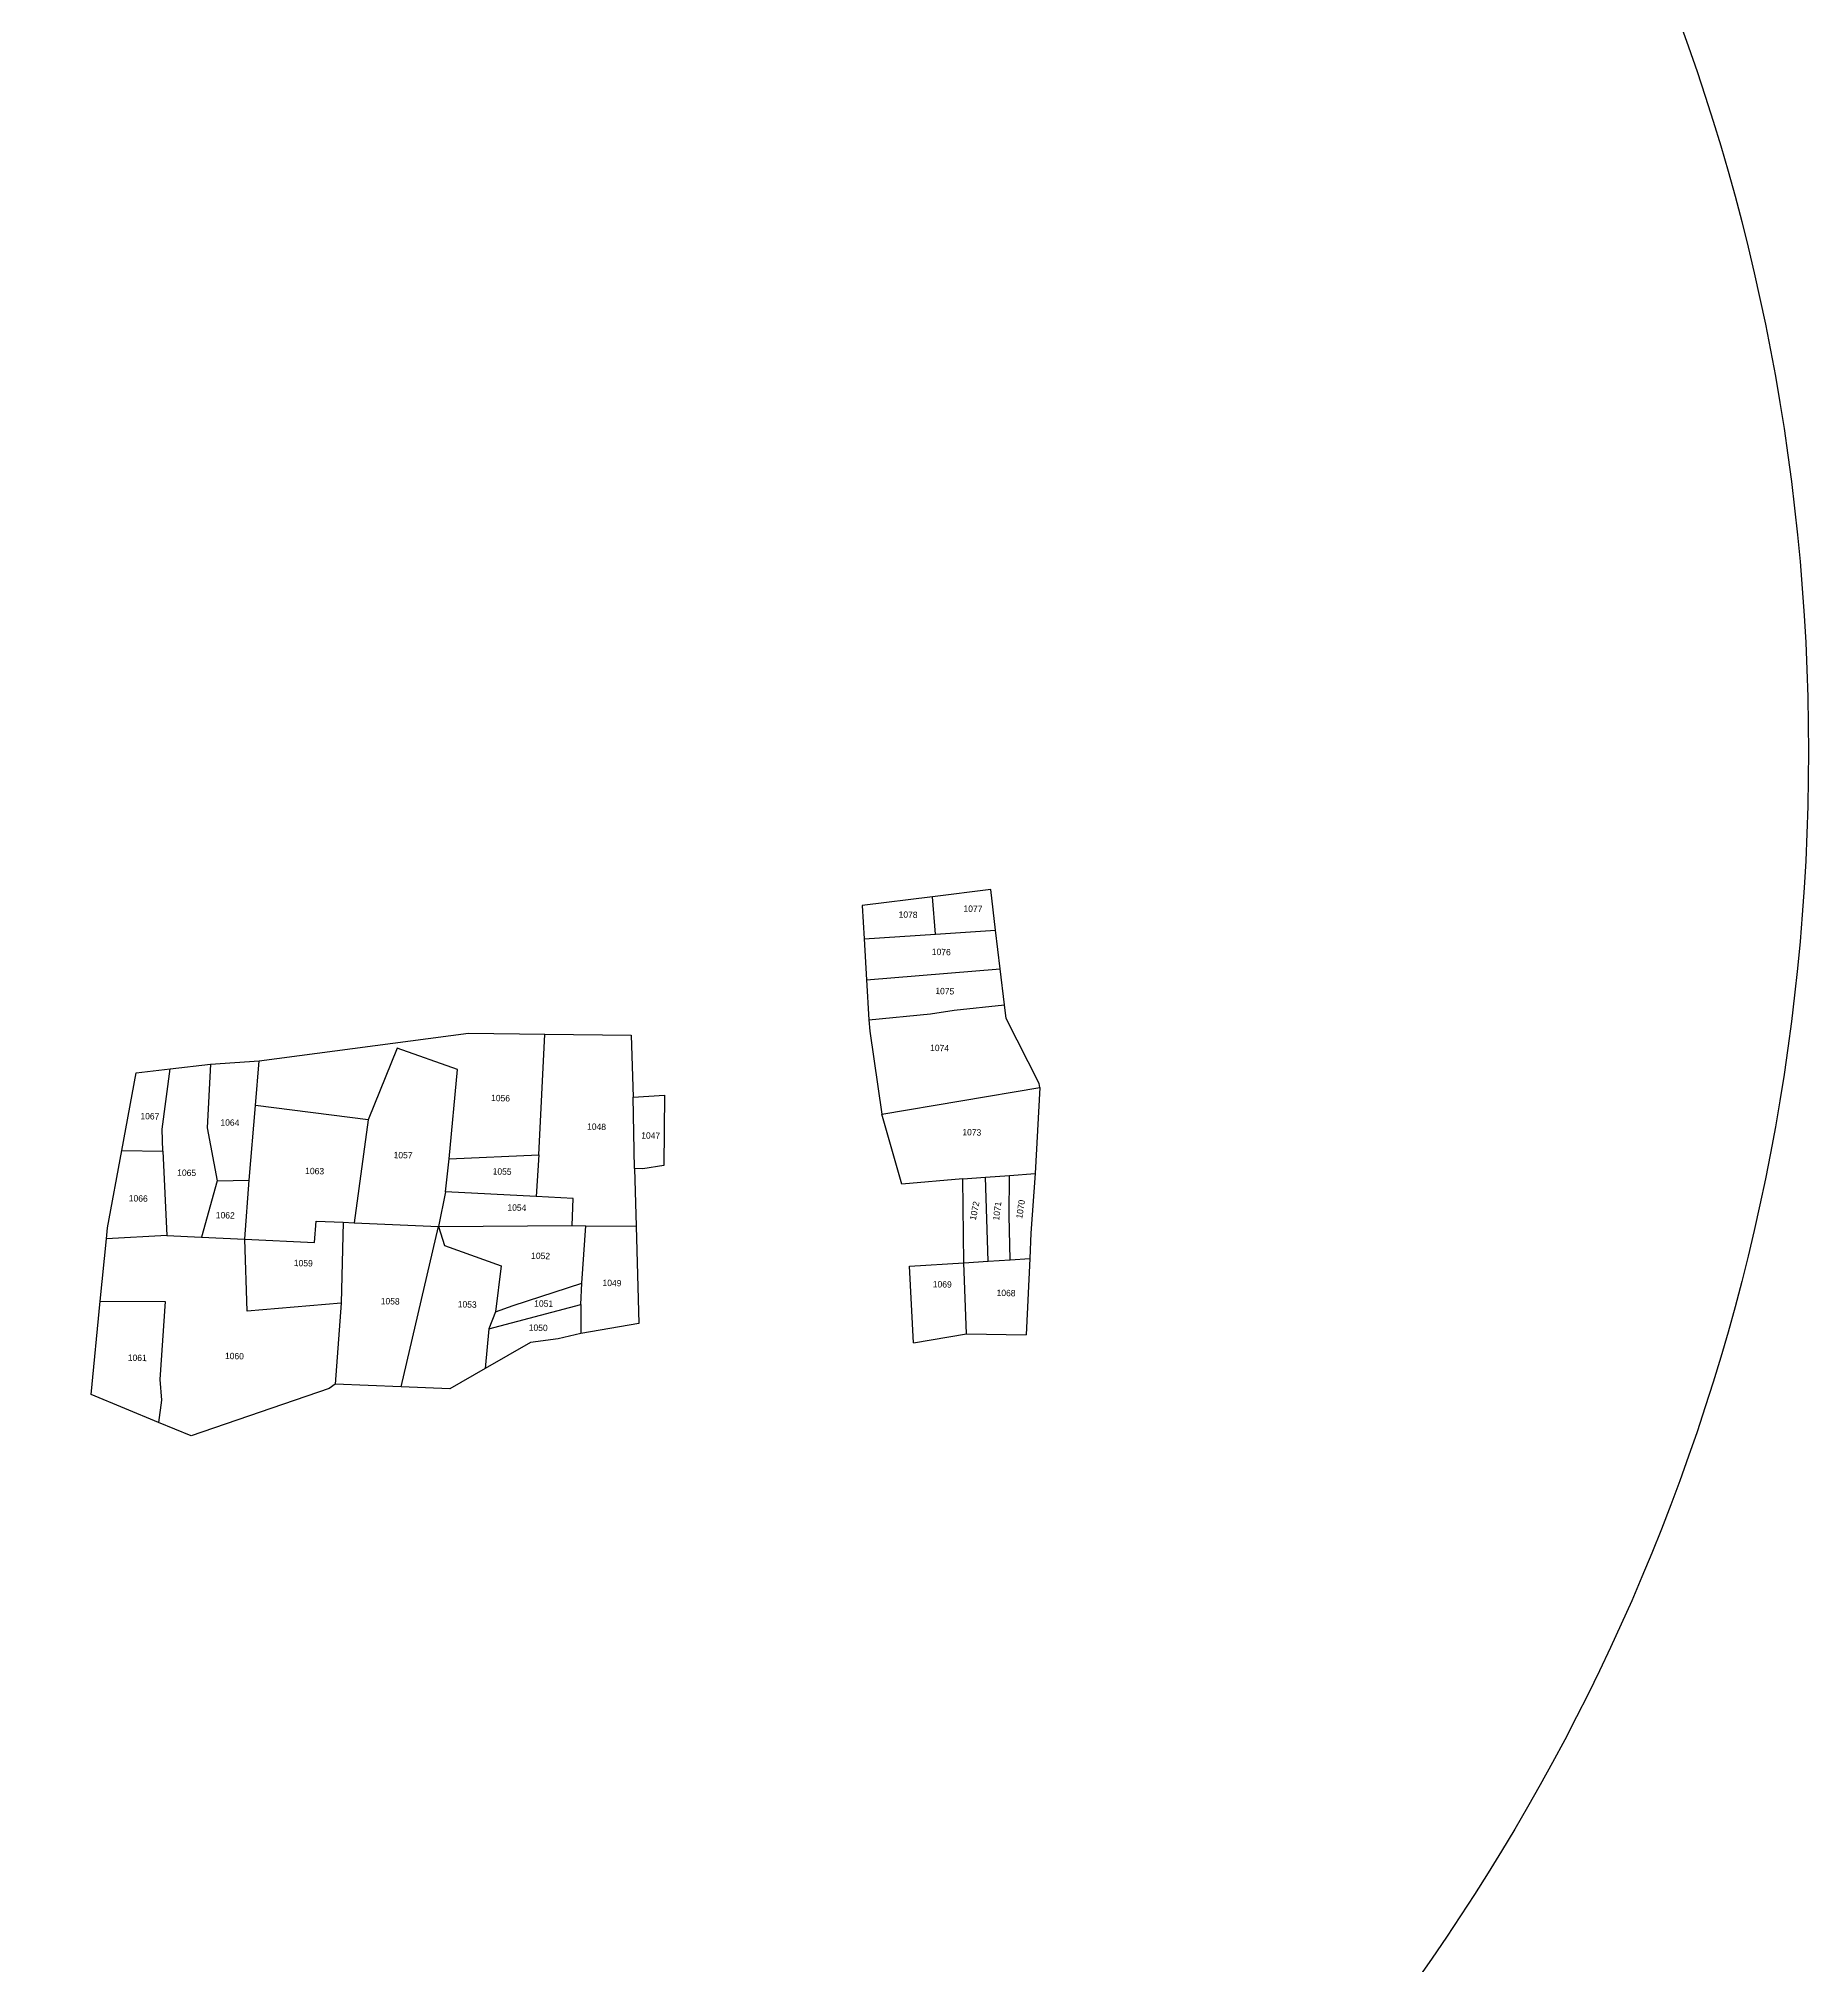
# Model space of a CAD drawing. Header units: metres. Extents: x 258265 to 262653, y 2177285 to 2183135.
# Drawn here: x 258964 to 259466, y 2180021 to 2180567 of the extents above; entities that cross this region are included whole.
import ezdxf

# ---------------------------------------------------------------- set-up
doc = ezdxf.new("R2010")
doc.units = ezdxf.units.M
for name, color, linetype in [('OFF', 1, 'Continuous'), ('POLY_PARCEL', 6, 'Continuous'), ('TEXT_PARCEL', 7, 'Continuous')]:
    doc.layers.add(name, color=color, linetype=linetype)
doc.styles.add('TEXT_MAP', font='', dxfattribs={"height": 1.8})
doc.styles.get('TEXT_MAP').set_extended_font_data('Kruti Dev 050')

# ---------------------------------------------------------------- blocks, each defined once
blk = doc.blocks.new('FQWF')
at = {"layer": 'OFF'}
for points in [[(369.45, 267.99), (384.49, 270.5)], [(384.49, 270.5), (401.37, 270.2)]]:
    blk.add_lwpolyline(points, dxfattribs=at)
at = {"layer": 'POLY_PARCEL'}
for points in [[(374.88, 394.29), (354.94, 391.8), (355.48, 382.39)], [(392.67, 384.82), (391.41, 396.36), (374.88, 394.29)], [(375.71, 383.71), (374.88, 394.29)], [(355.48, 382.39), (375.71, 383.71)], [(355.48, 382.39), (356.15, 370.74)], [(375.71, 383.71), (392.67, 384.82)], [(393.99, 373.89), (392.67, 384.82)], [(356.15, 370.74), (393.99, 373.89)], [(395.24, 363.65), (393.99, 373.89)], [(356.15, 370.74), (356.8, 359.48)], [(356.8, 359.48), (374.26, 361.09), (381.04, 362.15), (395.24, 363.65)], [(405.31, 340.29), (405.09, 341.4), (395.7, 359.83), (395.24, 363.65)], [(356.8, 359.48), (357.14, 356.23), (360.48, 332.76)], [(360.48, 332.76), (405.31, 340.29)], [(405.31, 340.29), (403.97, 315.91)], [(383.42, 314.39), (366.2, 312.93), (360.48, 332.76)], [(383.42, 314.39), (389.91, 314.87)], [(383.76, 290.64), (383.42, 314.39)], [(389.91, 314.87), (396.71, 315.37)], [(390.59, 291.07), (389.91, 314.87)], [(396.86, 291.46), (396.62, 303.98), (396.71, 315.37)], [(396.71, 315.37), (403.97, 315.91)], [(403.97, 315.91), (402.72, 299.01), (402.45, 291.82)], [(369.45, 267.99), (368.34, 289.66), (383.76, 290.64)], [(383.76, 290.64), (390.59, 291.07)], [(384.49, 270.5), (383.76, 290.64)], [(390.59, 291.07), (396.86, 291.46)], [(396.86, 291.46), (402.45, 291.82)], [(402.45, 291.82), (401.37, 270.2)]]:
    blk.add_lwpolyline(points, dxfattribs=at)
at = {"layer": 'TEXT_PARCEL', "style": 'TEXT_MAP'}
for s, rotation, p in [('1078', 358.6564, (365.24, 388.38)), ('1077', 358.6564, (383.62, 390.07)), ('1076', 358.6564, (374.65, 377.82)), ('1075', 358.6564, (375.64, 366.73)), ('1074', 358.6564, (374.17, 350.63)), ('1073', 358.6564, (383.3, 326.75)), ('1072', 78.3452, (387.11, 302.55)), ('1071', 82.7968, (393.72, 302.51)), ('1070', 81.1559, (400.27, 303.02)), ('1069', 358.6564, (374.93, 283.69)), ('1068', 358.6564, (393, 281.24))]:
    blk.add_text(s, height=1.8, rotation=rotation, dxfattribs=at).set_placement(p)
blk = doc.blocks.new('RGFSF')
at = {"layer": 'OFF'}
blk.add_lwpolyline([(492.17, 303.81), (506.03, 304.73)], dxfattribs=at)
at = {"layer": 'POLY_PARCEL'}
for points in [[(506.03, 304.73), (565.28, 312.59), (586.93, 312.32)], [(585.27, 278.12), (586.93, 312.32)], [(586.93, 312.32), (611.44, 312.03), (611.99, 294.47)], [(559.86, 277), (562.19, 302.28), (545.11, 308.33), (536.84, 287.98)], [(467.06, 279.29), (471.12, 301.35), (480.82, 302.48)], [(478.71, 279.14), (478.48, 285.35), (480.82, 302.48)], [(480.82, 302.48), (492.17, 303.81)], [(492.17, 303.81), (491.27, 285.72), (494.07, 270.77)], [(504.95, 292.12), (506.03, 304.73)], [(611.99, 294.47), (620.87, 295.02), (620.69, 275.05), (614.75, 274.14), (612.37, 274.2)], [(503.14, 270.94), (504.95, 292.12)], [(536.84, 287.98), (504.95, 292.12)], [(612.37, 274.2), (611.99, 294.47)], [(536.84, 287.98), (532.91, 258.87)], [(463.03, 257.39), (467.06, 279.29)], [(467.06, 279.29), (478.71, 279.14)], [(478.71, 279.14), (479.87, 255.23)], [(558.78, 267.63), (559.86, 277)], [(559.86, 277), (585.27, 278.12)], [(585.27, 278.12), (584.51, 266.28)], [(612.37, 274.2), (612.8, 257.94)], [(494.07, 270.77), (489.63, 254.77)], [(494.07, 270.77), (503.14, 270.94)], [(501.91, 254.19), (501.91, 254.27), (503.14, 270.94)], [(558.78, 267.63), (556.83, 257.81)], [(584.51, 266.28), (558.78, 267.63)], [(594.65, 258.07), (595, 265.73), (584.51, 266.28)], [(462.73, 254.29), (463.03, 257.39)], [(501.91, 254.19), (521.71, 253.25), (522.14, 259.34), (529.78, 259)], [(529.78, 259), (529.24, 236.08)], [(529.78, 259), (532.91, 258.87)], [(532.91, 258.87), (556.83, 257.81)], [(546.19, 212.42), (556.83, 257.81)], [(556.83, 257.81), (594.65, 258.07)], [(556.83, 257.81), (558.53, 252.45), (574.57, 246.66), (572.96, 233.63)], [(594.65, 258.07), (598.51, 258.03)], [(612.8, 257.94), (613.54, 230.31), (597.15, 227.54)], [(597.42, 241.74), (598.51, 258.03)], [(598.51, 258.03), (612.8, 257.94)], [(460.99, 236.61), (462.73, 254.29)], [(479.87, 255.23), (462.73, 254.29)], [(479.87, 255.23), (489.63, 254.77)], [(489.63, 254.77), (501.91, 254.19)], [(529.24, 236.08), (502.57, 233.85), (501.91, 254.19)], [(572.96, 233.63), (577.97, 235.47), (597.42, 241.74)], [(597.13, 235.74), (597.42, 241.74)], [(477.49, 202.33), (458.39, 210.2), (460.99, 236.61)], [(460.99, 236.61), (479.32, 236.55), (477.85, 214.51), (478.28, 208.59), (477.49, 202.33)], [(529.24, 236.08), (527.54, 213.16)], [(571.06, 228.85), (597.13, 235.74)], [(597.13, 235.74), (597.15, 227.54)], [(572.96, 233.63), (571.06, 228.85)], [(571.06, 228.85), (570, 217.58)], [(597.15, 227.54), (590.72, 225.98), (582.88, 224.97), (570, 217.58)], [(527.54, 213.16), (525.8, 211.91), (486.74, 198.52), (477.49, 202.33)], [(546.19, 212.42), (527.54, 213.16)], [(570, 217.58), (560.05, 211.87), (546.19, 212.42)]]:
    blk.add_lwpolyline(points, dxfattribs=at)
at = {"layer": 'TEXT_PARCEL', "style": 'TEXT_MAP'}
for s, p in [('1056', (571.7, 293.33)), ('1067', (472.34, 288.2)), ('1064', (495.01, 286.4)), ('1048', (598.9, 285.23)), ('1047', (614.24, 282.73)), ('1057', (544.08, 277.17)), ('1065', (482.76, 272.19)), ('1063', (519.02, 272.67)), ('1055', (572.14, 272.54)), ('1066', (469.05, 264.93)), ('1054', (576.32, 262.32)), ('1062', (493.7, 260.15)), ('1059', (515.81, 246.59)), ('1052', (583.05, 248.65)), ('1049', (603.27, 240.97)), ('1058', (540.43, 235.8)), ('1053', (562.25, 234.9)), ('1051', (583.91, 235.14)), ('1050', (582.36, 228.29)), ('1061', (468.77, 219.78)), ('1060', (496.29, 220.27))]:
    blk.add_text(s, height=1.8, rotation=358.6564, dxfattribs=at).set_placement(p)

msp = doc.modelspace()

# ---------------------------------------------------------------- linework, layer by layer
msp.add_circle((258865.25, 2180365.07), 600.58)

# ---------------------------------------------------------------- block references
for name, p in [('FQWF', (258842.78, 2179929.66)), ('RGFSF', (258520.86, 2179972.76))]:
    msp.add_blockref(name, p)

doc.saveas('drawing.dxf')
